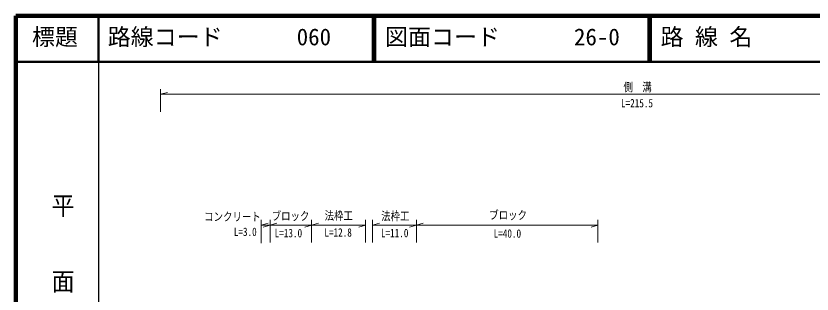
# Model space of a CAD drawing. Units: millimetres, scale not verified. Extents: x 40000 to 680000, y 20000 to 380000.
# Drawn here: x 40000 to 213364, y 319409 to 380000 of the extents above; entities that cross this region are included whole.
import ezdxf
from ezdxf.enums import TextEntityAlignment as Align

# ---------------------------------------------------------------- set-up
doc = ezdxf.new("R2010")
doc.units = ezdxf.units.MM
doc.header["$LTSCALE"] = 1000
for name, color, linetype, lineweight in [('M-STR-HTXT', 7, 'Continuous', 13), ('M-TTL', 2, 'Continuous', 140), ('M-TTL-BAND', 7, 'Continuous', 25), ('M-TTL-LINE', 7, 'Continuous', 50)]:
    doc.layers.add(name, color=color, linetype=linetype, lineweight=lineweight)
doc.layers.add('M-TTL-TXT', color=7, linetype='Continuous')
doc.styles.add('@ＭＳ ゴシック', font='')
doc.styles.add('ＭＳ ゴシック', font='')
doc.styles.get('@ＭＳ ゴシック').set_extended_font_data('@MS Gothic')
doc.styles.get('ＭＳ ゴシック').set_extended_font_data('MS Gothic')

msp = doc.modelspace()

# ---------------------------------------------------------------- linework, layer by layer
at = {"layer": 'M-STR-HTXT'}
for p, q in [((71485, 364048), (71485, 359142)), ((71485, 362926), (72985, 363346)), ((71485, 362926), (278909, 362926)), ((93400, 330467), (93400, 335548)), ((93400, 334426), (94900, 334846)), ((95336, 330642), (95336, 335548)), ((95336, 334426), (96836, 334846)), ((104398, 330642), (104398, 335548)), ((104398, 334426), (105898, 334846)), ((116139, 330642), (116139, 335548)), ((117652, 330642), (117652, 335548)), ((117652, 334426), (119152, 334846)), ((127207, 330642), (127207, 335548)), ((127207, 334426), (128707, 334846)), ((166728, 330642), (166728, 335548)), ((93400, 334426), (116139, 334426)), ((95336, 334426), (93836, 334006)), ((104398, 334426), (102898, 334006)), ((116139, 334426), (114639, 334006)), ((117652, 334426), (166728, 334426)), ((127207, 334426), (125707, 334006)), ((166728, 334426), (165228, 334006))]:
    msp.add_line(p, q, dxfattribs=at)
at = {"layer": 'M-TTL'}
for p, q in [((40000, 380000), (40000, 20000)), ((680000, 380000), (40000, 380000))]:
    msp.add_line(p, q, dxfattribs=at)
at = {"layer": 'M-TTL-BAND'}
msp.add_line((58000, 370000), (58000, 20000), dxfattribs=at)
at = {"layer": 'M-TTL-LINE'}
for p, q in [((58000, 380000), (58000, 370000)), ((117750, 380000), (117750, 370000)), ((118250, 380000), (118250, 370000)), ((177750, 380000), (177750, 370000)), ((178250, 380000), (178250, 370000)), ((40000, 370000), (680000, 370000))]:
    msp.add_line(p, q, dxfattribs=at)

# ---------------------------------------------------------------- texts
at = {"layer": 'M-STR-HTXT', "style": 'ＭＳ ゴシック', "width": 0.8}
for s, p in [('側\u3000溝', (172297, 363032)), ('L=215.5', (171747, 359542)), ('コンクリート', (80992, 334808)), ('ブロック', (95687, 334933)), ('法枠工', (107218, 335023)), ('法枠工', (119530, 334929)), ('ブロック', (143068, 335149)), ('L=3.0', (87439, 331517)), ('L=13.0', (96337, 331242)), ('L=12.8', (107165, 331377)), ('L=11.0', (119480, 331255)), ('L=40.0', (144018, 331150))]:
    msp.add_text(s, height=1833, rotation=359.9, dxfattribs=at).set_placement(p, align=Align.BOTTOM_LEFT)
at = {"layer": 'M-TTL-BAND', "style": '@ＭＳ ゴシック', "width": 1.1}
msp.add_text('平\u3000\u3000面\u3000\u3000図', height=3666, rotation=270, dxfattribs=at).set_placement((47277, 341475), align=Align.BOTTOM_LEFT)
at = {"layer": 'M-TTL-TXT', "style": 'ＭＳ ゴシック'}
for s, p in [('標題', (43500, 372500)), ('路線コード', (60000, 372500)), ('060', (101142, 372500)), ('図面コード', (120380, 372500)), ('26-0', (161521, 372500)), ('路 線 名', (180380, 372500))]:
    msp.add_text(s, height=3666, dxfattribs=at).set_placement(p, align=Align.BOTTOM_LEFT)

doc.saveas('drawing.dxf')
